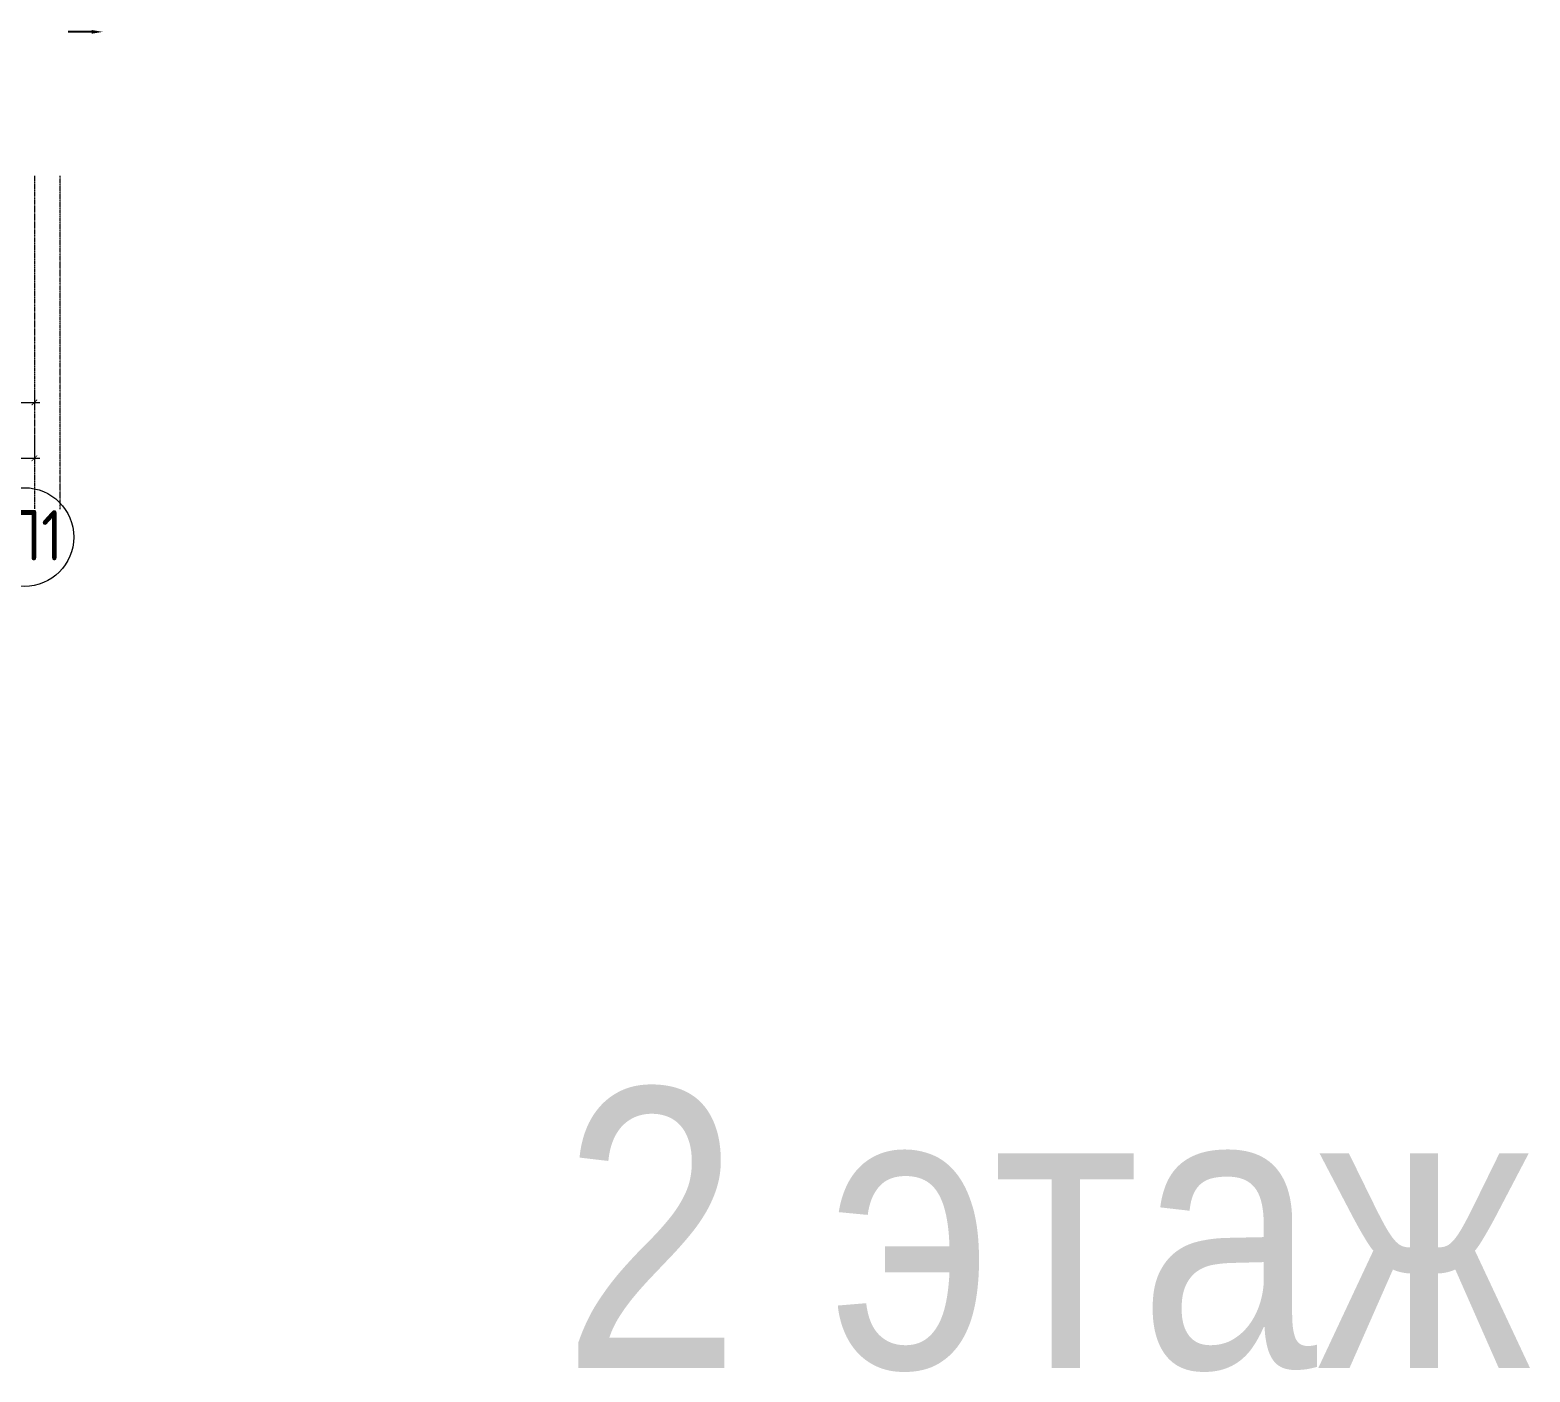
# Model space of a CAD drawing. Header units: millimetres. Extents: x -231292 to 573618, y -153144 to 564035.
# Drawn here: x 54424 to 81265, y 168213 to 192225 of the extents above; entities that cross this region are included whole.
import ezdxf
from ezdxf.enums import TextEntityAlignment as Align

# ---------------------------------------------------------------- set-up
doc = ezdxf.new("R2010")
doc.units = ezdxf.units.MM
doc.linetypes.add('CENTER2', pattern=[28.575, 19.05, -3.175, 3.175, -3.175])
doc.layers.get('0').update_dxf_attribs({"color": 250})
doc.layers.get('Defpoints').update_dxf_attribs({"color": 250})
for name, color, linetype, lineweight in [('АИ_Текст', 250, 'Continuous', 13), ('РД_Оси_100', 250, 'Continuous', 0), ('РД_Оси_размер', 250, 'Continuous', 0), ('РД_Разуклонка к трапам', 124, 'Continuous', 0)]:
    doc.layers.add(name, color=color, linetype=linetype, lineweight=lineweight)
doc.styles.add('style1', font='ARIALN.TTF')
doc.styles.add('ккк', font='isocpeur.ttf', dxfattribs={"width": 0.85, "oblique": 15})
doc.dimstyles.new('Dim100_ареал', dxfattribs={"dimscale": 100, "dimtxt": 2.5, "dimasz": 1, "dimexe": 1, "dimexo": 1, "dimgap": 0.5, "dimtad": 1, "dimzin": 12, "dimdsep": 46, "dimtxsty": 'style1', "dimblk": 'ARCHTICK', "dimcen": 1, "dimdle": 1, "dimclrd": 256, "dimclre": 256, "dimaunit": 1, "dimadec": 0, "dimazin": 3, "dimtfac": 1, "dimtmove": 1, "dimatfit": 3, "dimldrblk": 'OPEN30', "dimfxl": 2, "dimfxlon": 1, "dimtolj": 1, "dimtzin": 0, "dimlwd": 9, "dimlwe": 9, "dimarcsym": 0})

# ---------------------------------------------------------------- blocks, each defined once
blk = doc.blocks.new('A-iden')
at = {"linetype": 'Continuous', "lineweight": 5}
blk.add_circle((-0.73, -4.06), 5.89, dxfattribs=at)
at = {"color": 0, "linetype": 'Continuous', "lineweight": 20, "style": 'ккк', "width": 0.85}
blk.add_attdef('ID', text='', height=6, dxfattribs=at).set_placement((0.31, -3.85), align=Align.MIDDLE_CENTER)
blk = doc.blocks.new('_ArchTick')
at = {"color": 0, "linetype": 'ByBlock', "const_width": 0.15}
blk.add_lwpolyline([(-0.5, -0.5), (0.5, 0.5)], dxfattribs=at)
blk = doc.blocks.new('*D170')
at = {"layer": 'Defpoints', "color": 0, "transparency": 16777216}
for p in [(1235253, 135908), (1241253, 135908), (1241253, 134908)]:
    blk.add_point(p, dxfattribs=at)
at = {"layer": 'РД_Оси_размер', "lineweight": 9, "transparency": 16777216}
for p, q in [((1235253, 135108), (1235253, 134808)), ((1241253, 135108), (1241253, 134808)), ((1235153, 134908), (1241353, 134908))]:
    blk.add_line(p, q, dxfattribs=at)
at = {"layer": 'РД_Оси_размер', "lineweight": 9, "transparency": 16777216, "xscale": 100, "yscale": 100, "zscale": 100, "rotation": 180}
blk.add_blockref('_ArchTick', (1235253, 134908), dxfattribs=at)
at = {"layer": 'РД_Оси_размер', "lineweight": 9, "transparency": 16777216, "xscale": 100, "yscale": 100, "zscale": 100}
blk.add_blockref('_ArchTick', (1241253, 134908), dxfattribs=at)
at = {"layer": 'РД_Оси_размер', "color": 0, "transparency": 16777216, "insert": (1238253, 135315), "char_height": 700, "attachment_point": 5, "style": 'style1'}
blk.add_mtext('\\A1;6000', dxfattribs=at)
blk = doc.blocks.new('_Open30')
at = {"color": 0, "linetype": 'ByBlock', "lineweight": -2}
for p, q in [((-1, 0.27), (0, 0)), ((0, 0), (-1, -0.27)), ((0, 0), (-1, 0))]:
    blk.add_line(p, q, dxfattribs=at)
blk = doc.blocks.new('*D96')
at = {"layer": 'Defpoints', "color": 0, "transparency": 16777216}
for p in [(1241253, 222414), (1223253, 135908), (1241253, 133908)]:
    blk.add_point(p, dxfattribs=at)
at = {"layer": 'РД_Оси_размер', "lineweight": 9, "transparency": 16777216}
for p, q in [((1223253, 134308), (1223253, 133808)), ((1241253, 134308), (1241253, 133808)), ((1223153, 133908), (1241353, 133908))]:
    blk.add_line(p, q, dxfattribs=at)
at = {"layer": 'РД_Оси_размер', "lineweight": 9, "transparency": 16777216, "xscale": 100, "yscale": 100, "zscale": 100, "rotation": 180}
blk.add_blockref('_ArchTick', (1223253, 133908), dxfattribs=at)
at = {"layer": 'РД_Оси_размер', "lineweight": 9, "transparency": 16777216, "xscale": 100, "yscale": 100, "zscale": 100}
blk.add_blockref('_ArchTick', (1241253, 133908), dxfattribs=at)
at = {"layer": 'РД_Оси_размер', "color": 0, "transparency": 16777216, "insert": (1232253, 134315), "char_height": 700, "attachment_point": 5, "style": 'style1'}
blk.add_mtext('\\A1;18000', dxfattribs=at)
blk = doc.blocks.new('оси_рен')
at = {"layer": 'РД_Оси_100', "color": 251, "linetype": 'CENTER2', "true_color": 0x636466}
for points in [[(1241252.916, 138964.071), (1241252.916, 132999.297)], [(1241712.916, 132999.65), (1241712.916, 138964.071)]]:
    blk.add_lwpolyline(points, dxfattribs=at)
at = {"layer": 'РД_Оси_100', "color": 251, "true_color": 0x636466, "xscale": 150, "yscale": 150, "zscale": 100}
blk.add_blockref('A-iden', (1241182.182, 133107.755), dxfattribs=at).add_auto_attribs({'ID': 'П1'})
at = {"layer": 'РД_Оси_размер', "color": 251, "true_color": 0x636466}
for base, p1, p2, picture, middle in [((1241252.916, 133907.755), (1223252.916, 135907.755), (1241252.916, 222413.947), '*D96', (1232252.916, 134315.156)), ((1241252.916, 134907.755), (1235252.916, 135907.755), (1241252.916, 135907.755), '*D170', (1238252.916, 135315.156))]:
    dim = blk.add_linear_dim(base=base, p1=p1, p2=p2, dimstyle='Dim100_ареал', override={"dimtxt": 7}, dxfattribs=at)
    dim.commit()
    dim.dimension.update_dxf_attribs({"geometry": picture, "text_midpoint": middle})

msp = doc.modelspace()

# ---------------------------------------------------------------- linework, layer by layer
at = {"layer": 'РД_Разуклонка к трапам', "color": 18, "lineweight": 25, "ltscale": 2, "true_color": 0x000000}
msp.add_line((55527.211, 192191.248), (55107.932, 192191.248), dxfattribs=at)
msp.add_solid([(55527.211, 192224.582), (55727.211, 192191.248), (55527.211, 192157.915)], dxfattribs=at)

# ---------------------------------------------------------------- block references
at = {"rotation": 359.999868838025}
msp.add_blockref('оси_рен', (-1186750.035, 50655.808), dxfattribs=at)

# ---------------------------------------------------------------- texts
at = {"layer": 'АИ_Текст', "insert": (72616.832, 170748.725), "char_height": 5000, "width": 19035, "attachment_point": 5, "style": 'style1'}
msp.add_mtext('2 этаж', dxfattribs=at)

doc.saveas('drawing.dxf')
